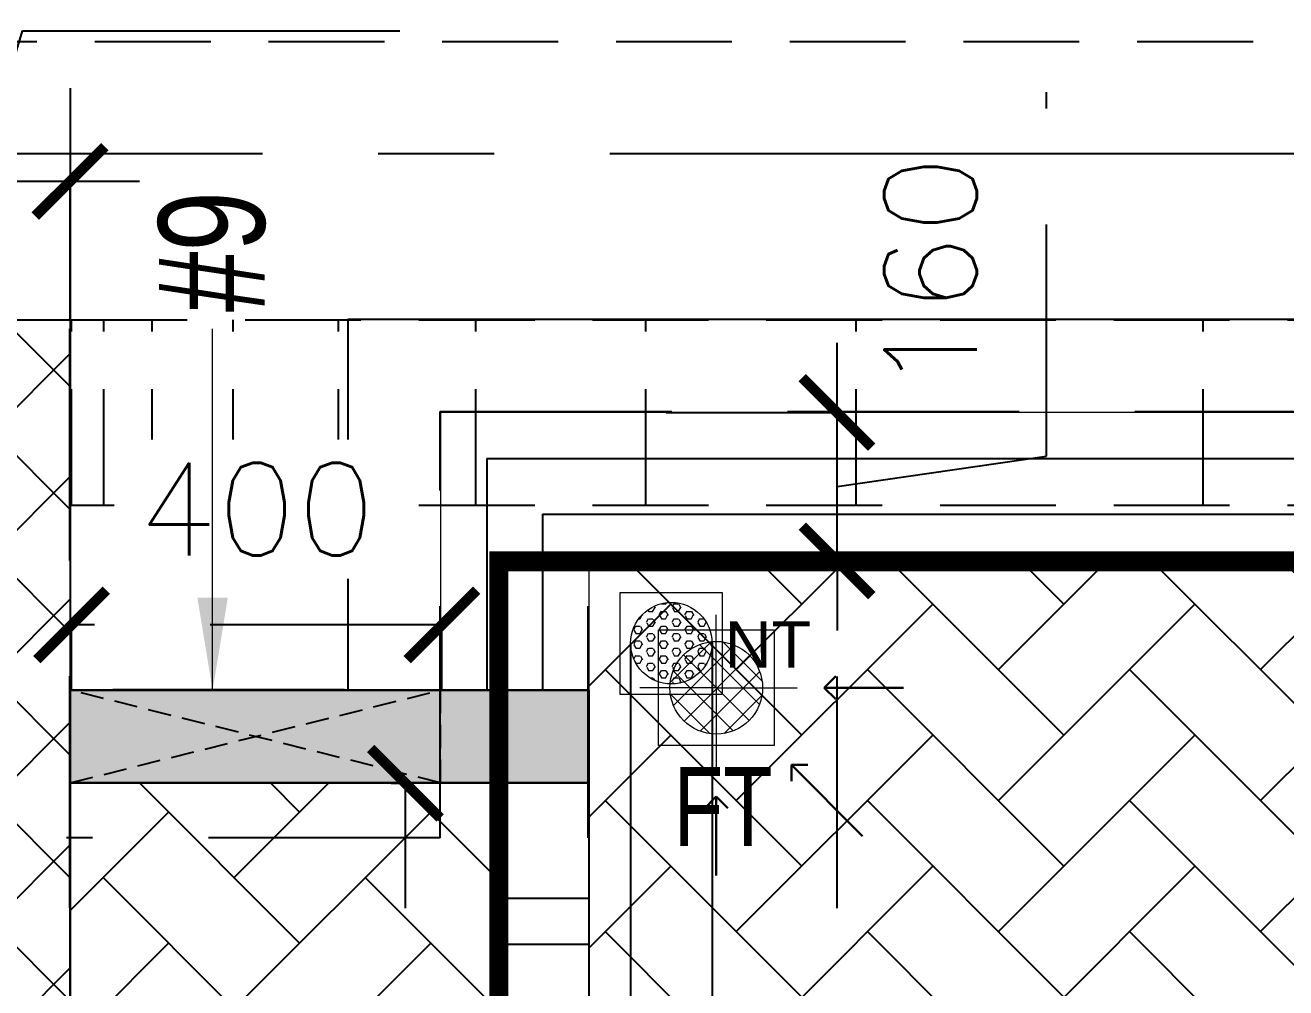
# Model space of a CAD drawing. Header units: millimetres. Extents: x 1135099 to 1230264, y -5736945 to -5695799.
# Drawn here: x 1186583 to 1187943, y -5708875 to -5707836 of the extents above; entities that cross this region are included whole.
import ezdxf

# ---------------------------------------------------------------- set-up
doc = ezdxf.new("R2010")
doc.units = ezdxf.units.MM
doc.header["$LTSCALE"] = 1000
doc.header["$MEASUREMENT"] = 0
for name, pattern in [('$0$AUDIT_D_120904163729-0', [0]), ('$0$HIDDEN', [0.375, 0.25, -0.125]), ('3BHK-A$0$AUDIT_D_120904163729-0', [0]), ('3BHK-A$0$HIDDEN', [0.375, 0.25, -0.125]), ('AUDIT_D_120904163729-0', [0]), ('T8(T9 IS SIMILAR) - 1st FLOOR ELEVATION$0$AUDIT_D_120904163729-0', [0]), ('T8(T9 IS SIMILAR) - 1st FLOOR ELEVATION$0$HIDDEN', [0.375, 0.25, -0.125]), ('T8(T9 IS SIMILAR) - DIMENSION & TEXTING$0$HIDDEN', [0.375, 0.25, -0.125]), ('T8(T9 IS SIMILAR) - DIMENSION & TEXTING$1$AUDIT_D_120904163729-0', [0]), ('T8(T9 IS SIMILAR) - TYPICAL FLOOR ELEVATION$1$AUDIT_D_120904163729-0', [0]), ('T8(T9 IS SIMILAR) - TYPICAL FLOOR ELEVATION$1$HIDDEN', [0.375, 0.25, -0.125]), ('T8(T9 IS SIMILAR)$0$$0$HIDDEN', [0.375, 0.25, -0.125]), ('T8_REFUGE COLUMNS$0$CENTER2', [1.125, 0.75, -0.125, 0.125, -0.125])]:
    doc.linetypes.add(name, pattern=pattern)
doc.layers.get('0').update_dxf_attribs({"linetype": 'AUDIT_D_120904163729-0'})
for name, color, linetype in [('$0$A-DIM', 1, '$0$AUDIT_D_120904163729-0'), ('3BHK-A$0$$1$CUT-OUT', 49, 'Continuous'), ('3BHK-A$0$A-DECK SUNK 125', 8, 'Continuous'), ('3BHK-A$0$A-Elev Feature-Chajja', 13, 'Continuous'), ('3BHK-A$0$A-HATCH -160', 251, '3BHK-A$0$AUDIT_D_120904163729-0'), ('3BHK-A$0$CUT-OUT', 49, 'Continuous'), ('3BHK-A$0$ELE 1', 1, 'Continuous'), ('T8(T9 IS SIMILAR) - 1st FLOOR ELEVATION$0$A-WALL-FEATURES', 110, 'T8(T9 IS SIMILAR) - 1st FLOOR ELEVATION$0$AUDIT_D_120904163729-0'), ('T8(T9 IS SIMILAR) - DIMENSION & TEXTING$0$A-DIMENSIONS', 2, 'T8(T9 IS SIMILAR) - DIMENSION & TEXTING$0$HIDDEN'), ('T8(T9 IS SIMILAR) - DIMENSION & TEXTING$0$A-PLUMBING', 7, 'T8(T9 IS SIMILAR) - DIMENSION & TEXTING$1$AUDIT_D_120904163729-0'), ('T8(T9 IS SIMILAR) - DIMENSION & TEXTING$0$U-TI-NT', 7, 'Continuous'), ('T8(T9 IS SIMILAR) - DIMENSION & TEXTING$0$U-TI-TEXT', 7, 'Continuous'), ('T8(T9 IS SIMILAR) - TYPICAL FLOOR ELEVATION$1$A-DIM', 1, 'T8(T9 IS SIMILAR) - TYPICAL FLOOR ELEVATION$1$AUDIT_D_120904163729-0'), ('T8(T9 IS SIMILAR) - TYPICAL FLOOR ELEVATION$1$A-WALL HATCH', 252, 'T8(T9 IS SIMILAR) - TYPICAL FLOOR ELEVATION$1$AUDIT_D_120904163729-0'), ('T8(T9 IS SIMILAR) - TYPICAL FLOOR ELEVATION$1$A-WALL-FEATURES', 6, 'T8(T9 IS SIMILAR) - TYPICAL FLOOR ELEVATION$1$AUDIT_D_120904163729-0'), ('T8(T9 IS SIMILAR)$0$S-BEAM', 20, 'T8(T9 IS SIMILAR)$0$$0$HIDDEN'), ('T8_REFUGE COLUMNS$0$A-CENTERLINE', 193, 'T8_REFUGE COLUMNS$0$CENTER2'), ('T8_TYPICAL COLUMNS$0$A-RCC COLS', 3, 'Continuous')]:
    doc.layers.add(name, color=color, linetype=linetype)
for name, color, linetype, lineweight in [('3BHK-A$0$a-TOI-fixtures', 251, 'Continuous', 0), ('3BHK-A$0$A-WALL- 160', 6, 'Continuous', 30), ('3BHK-A$0$D&W', 8, 'Continuous', 25), ('3BHK-A$0$Ele', 8, 'Continuous', 15), ('T8(T9 IS SIMILAR) - DIMENSION & TEXTING$1$a-Text', 4, 'Continuous', 0), ('T8(T9 IS SIMILAR) - DIMENSION & TEXTING$1$R0-18-10-2014-T1-1st Podium Floor Plan$0$Text', 2, 'Continuous', 0), ('T8(T9 IS SIMILAR)$0$D&W', 8, 'Continuous', 25)]:
    doc.layers.add(name, color=color, linetype=linetype, lineweight=lineweight)
doc.layers.add('A-RERA CARPET AREA', color=30, linetype='Continuous', plot=False)
doc.layers.add('T8(T9 IS SIMILAR) - DIMENSION & TEXTING$0$U-IPD-75mm RWP PIPE', color=7, linetype='Continuous', true_color=0x2a00ff)
doc.styles.add('$4$Romans 1', font='romans.shx', dxfattribs={"height": 100})
doc.styles.add('3BHK-A$0$Romans 1', font='romans.shx', dxfattribs={"height": 100})
doc.styles.add('T8(T9 IS SIMILAR) - DIMENSION & TEXTING$0$arial', font='sanss___.ttf')
doc.styles.add('T8(T9 IS SIMILAR) - DIMENSION & TEXTING$0$Romans 1', font='romans.shx', dxfattribs={"height": 100})
doc.styles.add('T8(T9 IS SIMILAR) - DIMENSION & TEXTING$1$ARIAL ARROW', font='swisscl.ttf')
doc.styles.add('T8(T9 IS SIMILAR) - DIMENSION & TEXTING$1$Tahoma', font='tahoma.ttf')
doc.styles.add('T8(T9 IS SIMILAR) - TYPICAL FLOOR ELEVATION$1$Romans 1', font='romans.shx', dxfattribs={"height": 100})
doc.dimstyles.new('$1$ALPINE S', dxfattribs={"dimscale": 0, "dimtxt": 100, "dimasz": 75, "dimexe": 0, "dimexo": 0, "dimgap": 75, "dimtad": 1, "dimdec": 0, "dimzin": 0, "dimdsep": 46, "dimtxsty": '$4$Romans 1', "dimblk": '$4$_ArchTick', "dimcen": 0.09, "dimclrd": 256, "dimclre": 256, "dimclrt": 7, "dimadec": 0, "dimazin": 0, "dimtfac": 1, "dimtdec": 0, "dimtofl": 0, "dimtmove": 1, "dimatfit": 0, "dimldrblk": '$1$_Open90', "dimfxl": 1, "dimtolj": 1, "dimtzin": 0, "dimarcsym": 0})
doc.dimstyles.new('3BHK-A$0$ALPINE S', dxfattribs={"dimscale": 0, "dimtxt": 100, "dimasz": 75, "dimexe": 0, "dimexo": 0, "dimgap": 75, "dimtad": 1, "dimdec": 0, "dimzin": 0, "dimdsep": 46, "dimtxsty": '3BHK-A$0$Romans 1', "dimblk": '3BHK-A$0$_ArchTick', "dimcen": 0.09, "dimclrd": 256, "dimclre": 256, "dimclrt": 7, "dimadec": 0, "dimazin": 0, "dimtfac": 1, "dimtdec": 0, "dimtofl": 0, "dimtmove": 1, "dimatfit": 0, "dimldrblk": '3BHK-A$0$_Open90', "dimfxl": 1, "dimtolj": 1, "dimtzin": 0, "dimarcsym": 0})
doc.dimstyles.new('T8(T9 IS SIMILAR) - DIMENSION & TEXTING$0$ALPINE S', dxfattribs={"dimscale": 0, "dimtxt": 100, "dimasz": 75, "dimexe": 0, "dimexo": 0, "dimgap": 75, "dimtad": 1, "dimdec": 0, "dimzin": 0, "dimdsep": 46, "dimtxsty": 'T8(T9 IS SIMILAR) - DIMENSION & TEXTING$0$Romans 1', "dimblk": 'T8(T9 IS SIMILAR) - DIMENSION & TEXTING$0$_ArchTick', "dimcen": 0.09, "dimclrd": 256, "dimclre": 256, "dimclrt": 7, "dimadec": 0, "dimazin": 0, "dimtfac": 1, "dimtdec": 0, "dimtofl": 0, "dimtmove": 1, "dimatfit": 0, "dimldrblk": 'T8(T9 IS SIMILAR) - DIMENSION & TEXTING$0$_Open90', "dimfxl": 1, "dimtolj": 1, "dimtzin": 0, "dimarcsym": 0})
doc.dimstyles.new('T8(T9 IS SIMILAR) - DIMENSION & TEXTING$1$SAMATA STD', dxfattribs={"dimtxt": 100, "dimasz": 50, "dimexe": 50, "dimexo": 50, "dimgap": 10, "dimtad": 0, "dimdec": 0, "dimrnd": 5, "dimzin": 0, "dimdsep": 46, "dimtxsty": 'T8(T9 IS SIMILAR) - DIMENSION & TEXTING$1$Tahoma', "dimblk": 'T8(T9 IS SIMILAR) - DIMENSION & TEXTING$1$_Origin2', "dimcen": -50, "dimdle": 50, "dimclrd": 7, "dimclre": 7, "dimclrt": 7, "dimadec": 0, "dimazin": 0, "dimtfac": 1, "dimtdec": 0, "dimtmove": 1, "dimatfit": 3, "dimfxl": 150, "dimtfill": 1, "dimtolj": 1, "dimtzin": 0, "dimlwd": -1, "dimlwe": -1, "dimarcsym": 0})
doc.dimstyles.new('T8(T9 IS SIMILAR) - TYPICAL FLOOR ELEVATION$1$ALPINE S', dxfattribs={"dimscale": 0, "dimtxt": 100, "dimasz": 75, "dimexe": 0, "dimexo": 0, "dimgap": 75, "dimtad": 1, "dimdec": 0, "dimzin": 0, "dimdsep": 46, "dimtxsty": 'T8(T9 IS SIMILAR) - TYPICAL FLOOR ELEVATION$1$Romans 1', "dimblk": 'T8(T9 IS SIMILAR) - TYPICAL FLOOR ELEVATION$1$_ArchTick', "dimcen": 0.09, "dimclrd": 256, "dimclre": 256, "dimclrt": 7, "dimadec": 0, "dimazin": 0, "dimtfac": 1, "dimtdec": 0, "dimtofl": 0, "dimtmove": 1, "dimatfit": 0, "dimldrblk": 'T8(T9 IS SIMILAR) - TYPICAL FLOOR ELEVATION$1$_Open90', "dimfxl": 1, "dimtolj": 1, "dimtzin": 0, "dimarcsym": 0})

# ---------------------------------------------------------------- blocks, each defined once
blk = doc.blocks.new('T8(T9 IS SIMILAR) - DIMENSION & TEXTING$0$_ArchTick')
at = {"color": 0, "linetype": 'ByBlock', "const_width": 0.15}
blk.add_lwpolyline([(-0.5, -0.5), (0.5, 0.5)], dxfattribs=at)
blk = doc.blocks.new('*D426')
at = {"layer": 'T8(T9 IS SIMILAR) - DIMENSION & TEXTING$0$A-DIMENSIONS', "linetype": 'T8(T9 IS SIMILAR) - DIMENSION & TEXTING$0$HIDDEN', "lineweight": -2, "transparency": 16777216}
for p, q in [((1187274.3, -5708414), (1187458.8, -5708414)), ((1187274.3, -5709913.9), (1187458.8, -5709913.9))]:
    blk.add_line(p, q, dxfattribs=at)
at = {"layer": 'T8(T9 IS SIMILAR) - DIMENSION & TEXTING$0$A-DIMENSIONS', "lineweight": -2, "transparency": 16777216}
blk.add_line((1187458.8, -5709913.9), (1187458.8, -5708414), dxfattribs=at)
at = {"layer": 'T8(T9 IS SIMILAR) - DIMENSION & TEXTING$0$A-DIMENSIONS', "linetype": 'ByBlock', "lineweight": -2, "transparency": 16777216, "xscale": 75, "yscale": 75, "zscale": 75}
for p, rotation in [((1187458.8, -5708414), 90), ((1187458.8, -5709913.9), 270)]:
    blk.add_blockref('T8(T9 IS SIMILAR) - DIMENSION & TEXTING$0$_ArchTick', p, dxfattribs=dict(at, rotation=rotation))
at = {"layer": 'T8(T9 IS SIMILAR) - DIMENSION & TEXTING$0$A-DIMENSIONS', "color": 7, "linetype": 'ByBlock', "transparency": 16777216, "insert": (1187333.8, -5709163.9), "char_height": 100, "attachment_point": 5, "rotation": 90, "style": 'T8(T9 IS SIMILAR) - DIMENSION & TEXTING$0$Romans 1'}
blk.add_mtext('\\A1;1500', dxfattribs=at)
blk = doc.blocks.new('T8(T9 IS SIMILAR) - DIMENSION & TEXTING$0$_Open90')
at = {"color": 0, "linetype": 'ByBlock', "lineweight": -2}
for p, q in [((-0.5, 0.5), (0, 0)), ((0, 0), (-1, 0)), ((0, 0), (-0.5, -0.5))]:
    blk.add_line(p, q, dxfattribs=at)
blk = doc.blocks.new('*D428')
at = {"layer": 'T8(T9 IS SIMILAR) - DIMENSION & TEXTING$0$A-DIMENSIONS', "linetype": 'T8(T9 IS SIMILAR) - DIMENSION & TEXTING$0$HIDDEN', "lineweight": -2, "transparency": 16777216}
for p, q in [((1186977.7, -5708654), (1186992.9, -5708654)), ((1186977.7, -5709913.9), (1186992.9, -5709913.9))]:
    blk.add_line(p, q, dxfattribs=at)
at = {"layer": 'T8(T9 IS SIMILAR) - DIMENSION & TEXTING$0$A-DIMENSIONS', "lineweight": -2, "transparency": 16777216}
blk.add_line((1186992.9, -5709913.9), (1186992.9, -5708654), dxfattribs=at)
at = {"layer": 'T8(T9 IS SIMILAR) - DIMENSION & TEXTING$0$A-DIMENSIONS', "linetype": 'ByBlock', "lineweight": -2, "transparency": 16777216, "xscale": 75, "yscale": 75, "zscale": 75}
for p, rotation in [((1186992.9, -5708654), 90), ((1186992.9, -5709913.9), 270)]:
    blk.add_blockref('T8(T9 IS SIMILAR) - DIMENSION & TEXTING$0$_ArchTick', p, dxfattribs=dict(at, rotation=rotation))
at = {"layer": 'T8(T9 IS SIMILAR) - DIMENSION & TEXTING$0$A-DIMENSIONS', "color": 7, "linetype": 'ByBlock', "transparency": 16777216, "insert": (1186867.9, -5709283.9), "char_height": 100, "attachment_point": 5, "rotation": 90, "style": 'T8(T9 IS SIMILAR) - DIMENSION & TEXTING$0$Romans 1'}
blk.add_mtext('\\A1;1260', dxfattribs=at)
blk = doc.blocks.new('T8(T9 IS SIMILAR) - DIMENSION & TEXTING$0$NT')
at = {"layer": 'T8(T9 IS SIMILAR) - DIMENSION & TEXTING$1$a-Text', "lineweight": 0, "ltscale": 0.001}
h = blk.add_hatch(dxfattribs=at)
h.set_pattern_fill('HEX', color=6, scale=2, angle=90, style=0)
h.set_pattern_definition([(90, (757.184838, 130.392763), (-0.009976283, -1e-14), [0.00575981, -0.01151962]), (210, (757.184838, 130.392763), (0.00498814, -0.008639714), [0.00575981, -0.01151962]), (150, (757.184838, 130.398523), (-0.00498814, -0.008639714), [0.00575981, -0.01151962])])
h.paths.add_polyline_path([(756.5957, 132.1504, -1), (756.5957, 132.2604, -1)])
at = {"layer": 'T8(T9 IS SIMILAR) - DIMENSION & TEXTING$1$a-Text', "color": 6, "lineweight": 0}
for p, q in [((756.5266, 132.137), (756.5266, 132.2745)), ((756.5266, 132.2745), (756.6641, 132.2745)), ((756.6641, 132.2745), (756.6641, 132.137)), ((756.6641, 132.137), (756.5266, 132.137))]:
    blk.add_line(p, q, dxfattribs=at)
blk.add_circle((756.5957, 132.2054), 0.055, dxfattribs=at)
blk = doc.blocks.new('T8(T9 IS SIMILAR) - DIMENSION & TEXTING$0$A$C77D62699')
at = {"layer": 'T8(T9 IS SIMILAR) - DIMENSION & TEXTING$0$U-IPD-75mm RWP PIPE', "linetype": 'ByBlock', "elevation": 0.3}
for points in [[(-20216.3, 5371.2), (-20216.3, 4086)], [(-20128.3, 5371.2), (-20128.3, 4086)]]:
    blk.add_lwpolyline(points, dxfattribs=at)
at = {"layer": 'T8(T9 IS SIMILAR) - DIMENSION & TEXTING$0$U-TI-NT', "color": 8, "lineweight": 0, "xscale": 800.000000005728, "yscale": 800.000000005728, "zscale": 800.000000005728, "rotation": 89.9994369982888}
blk.add_blockref('T8(T9 IS SIMILAR) - DIMENSION & TEXTING$0$NT', (85586.1, -599906.4, 0.3), dxfattribs=at)
at = {"layer": 'T8(T9 IS SIMILAR) - DIMENSION & TEXTING$0$U-TI-TEXT', "style": 'T8(T9 IS SIMILAR) - DIMENSION & TEXTING$0$arial'}
blk.add_text('NT', height=50, dxfattribs=at).set_placement((-20114.6, 5344.8, -0.4))
blk = doc.blocks.new('*D283')
at = {"layer": 'T8(T9 IS SIMILAR) - DIMENSION & TEXTING$0$A-DIMENSIONS', "linetype": 'T8(T9 IS SIMILAR) - DIMENSION & TEXTING$0$HIDDEN', "lineweight": -2, "transparency": 16777216}
for p, q in [((1186632.7, -5708553.7), (1186632.7, -5708483)), ((1187032.4, -5708553.7), (1187032.4, -5708483))]:
    blk.add_line(p, q, dxfattribs=at)
at = {"layer": 'T8(T9 IS SIMILAR) - DIMENSION & TEXTING$0$A-DIMENSIONS', "lineweight": -2, "transparency": 16777216}
blk.add_line((1187032.4, -5708483), (1186632.7, -5708483), dxfattribs=at)
at = {"layer": 'T8(T9 IS SIMILAR) - DIMENSION & TEXTING$0$A-DIMENSIONS', "linetype": 'ByBlock', "lineweight": -2, "transparency": 16777216, "xscale": 75, "yscale": 75, "zscale": 75, "rotation": 180}
blk.add_blockref('T8(T9 IS SIMILAR) - DIMENSION & TEXTING$0$_ArchTick', (1186632.7, -5708483), dxfattribs=at)
at = {"layer": 'T8(T9 IS SIMILAR) - DIMENSION & TEXTING$0$A-DIMENSIONS', "linetype": 'ByBlock', "lineweight": -2, "transparency": 16777216, "xscale": 75, "yscale": 75, "zscale": 75}
blk.add_blockref('T8(T9 IS SIMILAR) - DIMENSION & TEXTING$0$_ArchTick', (1187032.4, -5708483), dxfattribs=at)
at = {"layer": 'T8(T9 IS SIMILAR) - DIMENSION & TEXTING$0$A-DIMENSIONS', "color": 7, "linetype": 'ByBlock', "transparency": 16777216, "insert": (1186832.5, -5708358), "char_height": 100, "attachment_point": 5, "style": 'T8(T9 IS SIMILAR) - DIMENSION & TEXTING$0$Romans 1', "bg_fill": 3, "box_fill_scale": 1.25, "bg_fill_color": 256, "bg_fill_true_color": 13158600, "bg_fill_transparency": 0}
blk.add_mtext('\\A1;400', dxfattribs=at)
blk = doc.blocks.new('T8(T9 IS SIMILAR) - DIMENSION & TEXTING$1$_Origin2')
at = {"color": 0, "linetype": 'ByBlock', "lineweight": -2}
blk.add_line((-0.5, 0), (-1, 0), dxfattribs=at)
for radius in [0.5, 0.25]:
    blk.add_circle((0, 0), radius, dxfattribs=at)
blk = doc.blocks.new('*D263')
at = {"layer": 'T8(T9 IS SIMILAR) - DIMENSION & TEXTING$0$A-DIMENSIONS', "lineweight": -2, "transparency": 16777216}
for p, q in [((1187684.8, -5708300.8), (1187684.8, -5707907.9)), ((1187458.8, -5708253.7), (1187458.8, -5708178.7)), ((1187458.8, -5708414), (1187458.8, -5708253.7)), ((1187458.8, -5708333.8), (1187684.8, -5708300.8)), ((1187458.8, -5708414), (1187458.8, -5708489))]:
    blk.add_line(p, q, dxfattribs=at)
at = {"layer": 'T8(T9 IS SIMILAR) - DIMENSION & TEXTING$0$A-DIMENSIONS', "linetype": 'T8(T9 IS SIMILAR) - DIMENSION & TEXTING$0$HIDDEN', "lineweight": -2, "transparency": 16777216}
for p, q in [((1187274.3, -5708253.7), (1187458.8, -5708253.7)), ((1187274.3, -5708414), (1187458.8, -5708414))]:
    blk.add_line(p, q, dxfattribs=at)
at = {"layer": 'T8(T9 IS SIMILAR) - DIMENSION & TEXTING$0$A-DIMENSIONS', "linetype": 'ByBlock', "lineweight": -2, "transparency": 16777216, "xscale": 75, "yscale": 75, "zscale": 75}
for p, rotation in [((1187458.8, -5708253.7), 270), ((1187458.8, -5708414), 90)]:
    blk.add_blockref('T8(T9 IS SIMILAR) - DIMENSION & TEXTING$0$_ArchTick', p, dxfattribs=dict(at, rotation=rotation))
at = {"layer": 'T8(T9 IS SIMILAR) - DIMENSION & TEXTING$0$A-DIMENSIONS', "color": 7, "linetype": 'ByBlock', "transparency": 16777216, "insert": (1187559.8, -5708104.4), "char_height": 100, "attachment_point": 5, "rotation": 90, "style": 'T8(T9 IS SIMILAR) - DIMENSION & TEXTING$0$Romans 1'}
blk.add_mtext('\\A1;160', dxfattribs=at)
blk = doc.blocks.new('T8(T9 IS SIMILAR) - 1st FLOOR ELEVATION')
at = {"layer": 'T8(T9 IS SIMILAR) - 1st FLOOR ELEVATION$0$A-WALL-FEATURES', "color": 4, "linetype": 'T8(T9 IS SIMILAR) - 1st FLOOR ELEVATION$0$HIDDEN', "ltscale": 0.5}
for p, q in [((1186632.5, -5708353.8, -0.2), (1186632.5, -5708153.8, 0)), ((1186632.5, -5708153.8, 0), (1190032.6, -5708153.8, 0)), ((1186667.4, -5708353.8, -0.2), (1186667.4, -5708153.8, 0)), ((1186719.8, -5708353.8, -0.2), (1186719.8, -5708153.8, 0)), ((1186807.1, -5708353.8, -0.2), (1186807.1, -5708153.8, 0)), ((1186920.6, -5708353.8, -0.2), (1186920.6, -5708153.8, 0)), ((1187069, -5708353.8, -0.2), (1187069, -5708153.8, 0)), ((1187252.4, -5708353.8, -0.2), (1187252.4, -5708153.8, 0)), ((1187479.4, -5708353.8, -0.2), (1187479.4, -5708153.8, 0)), ((1187854, -5708353.8, -0.2), (1187854, -5708153.8, 0)), ((1186632.5, -5708353.8, 0), (1190032.6, -5708353.8, 0))]:
    blk.add_line(p, q, dxfattribs=at)
at = {"layer": 'T8(T9 IS SIMILAR) - 1st FLOOR ELEVATION$0$A-WALL-FEATURES', "color": 4, "linetype": 'T8(T9 IS SIMILAR) - 1st FLOOR ELEVATION$0$HIDDEN', "ltscale": 0.5, "elevation": 0}
blk.add_lwpolyline([(1190533, -5709227.6), (1190532.8, -5707853.8), (1186132.4, -5707853.8), (1186132.4, -5709298.6)], dxfattribs=at)
blk = doc.blocks.new('T8_REFUGE COLUMNS')
at = {"layer": 'T8_REFUGE COLUMNS$0$A-CENTERLINE'}
blk.add_line((1217215, -5707974.9), (1182156.9, -5707974.9), dxfattribs=at)
blk = doc.blocks.new('T8_TYPICAL COLUMNS')
at = {"layer": 'T8_TYPICAL COLUMNS$0$A-RCC COLS', "linetype": 'ByBlock'}
blk.add_blockref('T8_REFUGE COLUMNS', (0, 0), dxfattribs=at)
blk = doc.blocks.new('3BHK-A$0$_ArchTick')
at = {"color": 0, "linetype": 'ByBlock', "const_width": 0.15}
blk.add_lwpolyline([(-0.5, -0.5), (0.5, 0.5)], dxfattribs=at)
blk = doc.blocks.new('3BHK-A$0$_Open90')
at = {"color": 0, "linetype": 'ByBlock', "lineweight": -2}
for p, q in [((0, 0), (-1, 0)), ((-0.5, 0.5), (0, 0)), ((0, 0), (-0.5, -0.5))]:
    blk.add_line(p, q, dxfattribs=at)
blk = doc.blocks.new('T8(T9 IS SIMILAR) - TYPICAL FLOOR ELEVATION$1$_ArchTick')
at = {"color": 0, "linetype": 'ByBlock', "const_width": 0.15}
blk.add_lwpolyline([(-0.5, -0.5), (0.5, 0.5)], dxfattribs=at)
blk = doc.blocks.new('*D802')
at = {"layer": 'T8(T9 IS SIMILAR) - TYPICAL FLOOR ELEVATION$1$A-DIM', "lineweight": -2, "transparency": 16777216}
for p, q in [((1186532.4, -5708004.5), (1186581.1, -5707842)), ((1186581.1, -5707842), (1186988.3, -5707842)), ((1186432.4, -5708004.5), (1186357.4, -5708004.5)), ((1186432.4, -5708004.5), (1186632.4, -5708004.5)), ((1186632.4, -5708004.5), (1186707.4, -5708004.5))]:
    blk.add_line(p, q, dxfattribs=at)
at = {"layer": 'T8(T9 IS SIMILAR) - TYPICAL FLOOR ELEVATION$1$A-DIM', "linetype": 'T8(T9 IS SIMILAR) - TYPICAL FLOOR ELEVATION$1$HIDDEN', "lineweight": -2, "transparency": 16777216}
for p, q in [((1186432.4, -5708154), (1186432.4, -5708004.5)), ((1186632.4, -5708154), (1186632.4, -5708004.5))]:
    blk.add_line(p, q, dxfattribs=at)
at = {"layer": 'T8(T9 IS SIMILAR) - TYPICAL FLOOR ELEVATION$1$A-DIM', "linetype": 'ByBlock', "lineweight": -2, "transparency": 16777216, "xscale": 75, "yscale": 75, "zscale": 75}
blk.add_blockref('T8(T9 IS SIMILAR) - TYPICAL FLOOR ELEVATION$1$_ArchTick', (1186432.4, -5708004.5), dxfattribs=at)
at = {"layer": 'T8(T9 IS SIMILAR) - TYPICAL FLOOR ELEVATION$1$A-DIM', "linetype": 'ByBlock', "lineweight": -2, "transparency": 16777216, "xscale": 75, "yscale": 75, "zscale": 75, "rotation": 180}
blk.add_blockref('T8(T9 IS SIMILAR) - TYPICAL FLOOR ELEVATION$1$_ArchTick', (1186632.4, -5708004.5), dxfattribs=at)
at = {"layer": 'T8(T9 IS SIMILAR) - TYPICAL FLOOR ELEVATION$1$A-DIM', "color": 7, "linetype": 'ByBlock', "transparency": 16777216, "insert": (1186784.7, -5707717), "char_height": 100, "attachment_point": 5, "style": 'T8(T9 IS SIMILAR) - TYPICAL FLOOR ELEVATION$1$Romans 1', "bg_fill": 3, "box_fill_scale": 1.25, "bg_fill_color": 256, "bg_fill_true_color": 13158600, "bg_fill_transparency": 0}
blk.add_mtext('\\A1;200', dxfattribs=at)
blk = doc.blocks.new('T8(T9 IS SIMILAR) - TYPICAL FLOOR ELEVATION$1$_Open90')
at = {"color": 0, "linetype": 'ByBlock', "lineweight": -2}
for p, q in [((-0.5, 0.5), (0, 0)), ((0, 0), (-1, 0)), ((0, 0), (-0.5, -0.5))]:
    blk.add_line(p, q, dxfattribs=at)
blk = doc.blocks.new('$4$_ArchTick')
at = {"color": 0, "linetype": 'ByBlock', "const_width": 0.15}
blk.add_lwpolyline([(-0.5, -0.5), (0.5, 0.5)], dxfattribs=at)
blk = doc.blocks.new('*D136')
at = {"layer": '$0$A-DIM', "lineweight": -2, "transparency": 16777216}
for p, q in [((3336.3, 11747), (810.1, 11747)), ((3500.7, 11390), (3336.3, 11747)), ((5200.7, 11390), (1800.7, 11390))]:
    blk.add_line(p, q, dxfattribs=at)
at = {"layer": '$0$A-DIM', "linetype": '$0$HIDDEN', "lineweight": -2, "transparency": 16777216}
for p, q in [((1800.7, 10645.9), (1800.7, 11390)), ((5200.7, 10646.1), (5200.7, 11390))]:
    blk.add_line(p, q, dxfattribs=at)
at = {"layer": '$0$A-DIM', "linetype": 'ByBlock', "lineweight": -2, "transparency": 16777216, "xscale": 75, "yscale": 75, "zscale": 75, "rotation": 180}
blk.add_blockref('$4$_ArchTick', (1800.7, 11390), dxfattribs=at)
at = {"layer": '$0$A-DIM', "linetype": 'ByBlock', "lineweight": -2, "transparency": 16777216, "xscale": 75, "yscale": 75, "zscale": 75}
blk.add_blockref('$4$_ArchTick', (5200.7, 11390), dxfattribs=at)
at = {"layer": '$0$A-DIM', "color": 7, "linetype": 'ByBlock', "transparency": 16777216, "insert": (2073.2, 11881.6), "char_height": 100, "attachment_point": 5, "style": '$4$Romans 1'}
blk.add_mtext("\\A1;3400 ARCH PROFILE M' ABOVE", dxfattribs=at)
blk = doc.blocks.new('$1$_Open90')
at = {"color": 0, "linetype": 'ByBlock', "lineweight": -2}
for p, q in [((-0.5, 0.5), (0, 0)), ((0, 0), (-1, 0)), ((0, 0), (-0.5, -0.5))]:
    blk.add_line(p, q, dxfattribs=at)
blk = doc.blocks.new('T8(T9 IS SIMILAR) - DIMENSION & TEXTING')
at = {"layer": 'T8(T9 IS SIMILAR) - DIMENSION & TEXTING$0$A-PLUMBING', "linetype": 'ByBlock'}
blk.add_blockref('T8(T9 IS SIMILAR) - DIMENSION & TEXTING$0$A$C77D62699', (1207452.3, -5713874), dxfattribs=at)
at = {"layer": 'T8(T9 IS SIMILAR) - DIMENSION & TEXTING$1$R0-18-10-2014-T1-1st Podium Floor Plan$0$Text', "linetype": 'ByBlock', "style": 'T8(T9 IS SIMILAR) - DIMENSION & TEXTING$1$ARIAL ARROW'}
blk.add_text('#9', height=114.75, rotation=90, dxfattribs=at).set_placement((1186841.1, -5708145.6, 0))
blk.add_text('FT', height=85, dxfattribs=at).set_placement((1187282.7, -5708721.6))
at = {"layer": 'T8(T9 IS SIMILAR) - DIMENSION & TEXTING$0$A-DIMENSIONS', "linetype": 'ByBlock'}
dim = blk.add_linear_dim(base=(1187458.8, -5708253.7), p1=(1187274.3, -5708414, 0.5), p2=(1187274.3, -5708253.7, 0), angle=90, dimstyle='T8(T9 IS SIMILAR) - DIMENSION & TEXTING$0$ALPINE S', override={"dimscale": 1, "dimfxl": 5, "dimarcsym": 1}, dxfattribs=at)
dim.commit()
dim.dimension.update_dxf_attribs({"geometry": '*D263', "text_midpoint": (1187684.8, -5708225.8), "dimtype": 128})
dim = blk.add_linear_dim(base=(1186632.7, -5708483), p1=(1187032.4, -5708553.7, 0.6), p2=(1186632.7, -5708553.7), dimstyle='T8(T9 IS SIMILAR) - DIMENSION & TEXTING$0$ALPINE S', override={"dimscale": 1, "dimfxl": 5, "dimtfill": 1, "dimarcsym": 1}, dxfattribs=at)
dim.commit()
dim.dimension.update_dxf_attribs({"geometry": '*D283', "text_midpoint": (1186832.5, -5708483), "dimtype": 128})
for base, p1, p2, picture, middle in [((1187458.8, -5708414, 0.5), (1187274.3, -5709913.9, 0.5), (1187274.3, -5708414, 0.5), '*D426', (1187333.8, -5709163.9, 0.5)), ((1186992.9, -5708654, 0.5), (1186977.7, -5709913.9, 0.5), (1186977.7, -5708654), '*D428', (1186867.9, -5709283.9, 0.5))]:
    dim = blk.add_linear_dim(base=base, p1=p1, p2=p2, angle=90, dimstyle='T8(T9 IS SIMILAR) - DIMENSION & TEXTING$0$ALPINE S', override={"dimscale": 1, "dimfxl": 5, "dimarcsym": 1}, dxfattribs=at)
    dim.commit()
    dim.dimension.update_dxf_attribs({"geometry": picture, "text_midpoint": middle})
at = {"layer": 'T8(T9 IS SIMILAR) - DIMENSION & TEXTING$1$R0-18-10-2014-T1-1st Podium Floor Plan$0$Text'}
blk.add_leader([(1186784.9, -5708553.7), (1186784.8, -5708254.5), (1186784.9, -5708163.5)], dimstyle='T8(T9 IS SIMILAR) - DIMENSION & TEXTING$1$SAMATA STD', override={"dimscale": 1, "dimasz": 100, "dimclrd": 2, "dimfxlon": 1, "dimarcsym": 1}, dxfattribs=at)
blk = doc.blocks.new('3BHK-A$0$A$C1DA736AB')
at = {"layer": '3BHK-A$0$a-TOI-fixtures', "linetype": 'ByBlock'}
for points in [[(117, 0.4, 0), (202.3, 0.4, 0)], [(81.7, -82.8, 0), (158.2, -159.9, 0)], [(0.4, -117, 0), (0.4, -202.3, 0)]]:
    blk.add_leader(points, dimstyle='3BHK-A$0$ALPINE S', override={"dimscale": 1, "dimasz": 25, "dimtad": 0, "dimfxl": 5, "dimtfill": 1, "dimarcsym": 1}, dxfattribs=at)
blk = doc.blocks.new('3BHK-A$0$Type-A-First Floor Plan-bottom-up$0$FLOOR TRAP-flat-6')
at = {"layer": '3BHK-A$0$a-TOI-fixtures'}
h = blk.add_hatch(dxfattribs=at)
h.set_pattern_fill('ACET-2D-_USER', color=256, scale=20, angle=45, style=0, double=1, pattern_type=0)
h.set_pattern_definition([(45, (-789896.981, 5385770.066), (-14.142135624, 14.142135624), []), (135, (-789896.981, 5385770.066), (-14.142135624, -14.142135624), [])])
edge = h.paths.add_edge_path()
edge.add_arc((150, 150), 50, 0, 360)
for q in [(150, 228.6), (67.6, 150), (237.4, 150), (150, 63.6)]:
    blk.add_line((150, 150), q, dxfattribs=at)
blk.add_lwpolyline([(87.5, 212.5), (212.5, 212.5), (212.5, 87.5), (87.5, 87.5)], close=True, dxfattribs=at)
blk.add_circle((150, 150), 50, dxfattribs=at)
at = {"layer": '3BHK-A$0$A-WALL- 160', "linetype": 'ByBlock'}
blk.add_blockref('3BHK-A$0$A$C1DA736AB', (149.6, 149.6, 0), dxfattribs=at)
blk = doc.blocks.new('3BHK-A')
at = {"layer": '3BHK-A$0$A-DECK SUNK 125'}
h = blk.add_hatch(dxfattribs=at)
h.set_pattern_fill('AR-HBONE', color=256, scale=25)
h.set_pattern_definition([(45, (25997.86, -10382.14), (1e-14, 141.4213562), [300, -100]), (135, (26068.57, -10311.43), (1e-14, 141.4213562), [300, -100])])
h.paths.add_polyline_path([(1187192.4, -5708413.7), (1189472.4, -5708413.6), (1189472.4, -5708714), (1190032.4, -5708714), (1190032.4, -5709913.5), (1187192.3, -5709913.5)])
h = blk.add_hatch(dxfattribs=at)
h.set_pattern_fill('AR-HBONE', color=256, scale=25)
edge = h.paths.add_edge_path(flags=17)
edge.add_arc((1186782.7, -5709763.7), 13, 0, 360)
h.paths.add_polyline_path([(1187092.7, -5709913.7), (1186832.7, -5709913.7), (1186832.7, -5709713.7), (1186632.7, -5709713.7), (1186632.7, -5708653.7), (1187092.7, -5708653.7)])
at = {"layer": '3BHK-A$0$A-HATCH -160', "linetype": 'ByBlock'}
h = blk.add_hatch(dxfattribs=at)
h.set_pattern_fill('ZIGZAG', color=256, scale=250)
h.set_pattern_definition([(9e-15, (1e-08, 0), (31.25, 31.25), [31.25, -31.25]), (90, (31.25, 0), (-31.25, 31.25), [31.25, -31.25])])
h.paths.add_polyline_path([(1185182.8, -5714749.5), (1186532.7, -5714749.5), (1186532.7, -5714149.5), (1186632.7, -5714149.5), (1186632.7, -5714749.5), (1188712.7, -5714749.5), (1188712.7, -5714049.5), (1189032.5, -5714049.5), (1189032.5, -5714149.5), (1188812.7, -5714149.5), (1188812.7, -5715449.5), (1189032.5, -5715449.5), (1189032.5, -5715549.5), (1188712.7, -5715549.5), (1188712.7, -5714849.5), (1186632.7, -5714849.5), (1186632.7, -5715664.5), (1186532.7, -5715664.5), (1186532.7, -5714849.5), (1185182.8, -5714849.5)])
h.paths.add_polyline_path([(1185182.8, -5713249.5), (1185782.7, -5713249.5), (1185782.7, -5713149.5), (1185182.8, -5713149.5)])
h.paths.add_polyline_path([(1186532.7, -5710699.5), (1186632.7, -5710699.5), (1186632.7, -5713249.5), (1186532.7, -5713249.5)])
h.paths.add_polyline_path([(1186532.7, -5717399.5), (1186632.7, -5717399.5), (1186632.7, -5716414.5), (1186532.7, -5716414.5)])
h.paths.add_polyline_path([(1194902.2, -5715375), (1194082.3, -5715375), (1194082.3, -5715475), (1194902.2, -5715475)])
h.paths.add_polyline_path([(1195782.2, -5715375), (1196682.2, -5715375), (1196682.2, -5715475), (1195782.2, -5715475)])
h.paths.add_polyline_path([(1194132.5, -5714149.9), (1196532.4, -5714149.9), (1196532.4, -5714049.9), (1194132.5, -5714049.9)])
h.paths.add_polyline_path([(1197432.4, -5711800.2), (1197532.4, -5711800.2), (1197532.4, -5714149.9), (1197432.4, -5714149.9)])
h.paths.add_polyline_path([(1198282.4, -5714149.9), (1198958.7, -5714149.9), (1198958.7, -5714049.9), (1198282.4, -5714049.9)])
h.paths.add_polyline_path([(1196871.9, -5720208.6), (1196082.2, -5720209.7), (1196082.3, -5720109.7), (1196082.2, -5720109.7), (1196182.2, -5720109.7), (1196871.9, -5720108.6)])
h.paths.add_polyline_path([(1193397.2, -5709939.9), (1193882.3, -5709939.6), (1193882.3, -5710040.1), (1193397.3, -5710040.1)])
h.paths.add_polyline_path([(1186632.7, -5708554.7), (1187192.3, -5708554.8), (1187192.3, -5708654.7), (1186632.7, -5708654.7)])
h.paths.add_polyline_path([(1194182.3, -5715724), (1194082.3, -5715724), (1194082.3, -5715474), (1194182.3, -5715474)])
at = {"color": 5, "linetype": '3BHK-A$0$HIDDEN', "ltscale": 0.1}
for p, q in [((1187032.4, -5708653.7, 0.6), (1186632.7, -5708553.7, 0.6)), ((1186632.7, -5708653.7), (1187032.4, -5708553.7, 0.6))]:
    blk.add_line(p, q, dxfattribs=at)
at = {"color": 5, "linetype": '3BHK-A$0$HIDDEN', "ltscale": 0.1, "elevation": 0.6}
blk.add_lwpolyline([(1187032.4, -5708553.7), (1186632.7, -5708553.7), (1186632.7, -5708653.7), (1187032.4, -5708653.7)], close=True, dxfattribs=at)
at = {"layer": '3BHK-A$0$$1$CUT-OUT', "elevation": 0}
blk.add_lwpolyline([(1187192.3, -5708653.7), (1187192.3, -5709913.7), (1187092.3, -5709913.6), (1187092.4, -5708653.7)], close=True, dxfattribs=at)
blk.add_lwpolyline([(1187092.3, -5709913.7), (1187092.4, -5708653.7)], dxfattribs=at)
at = {"layer": '3BHK-A$0$A-Elev Feature-Chajja', "color": 4, "elevation": 0}
blk.add_lwpolyline([(1187192.3, -5708828.1), (1187092.3, -5708828.1), (1187092.3, -5708778.1), (1187192.3, -5708778.1)], close=True, dxfattribs=at)
at = {"layer": '3BHK-A$0$A-WALL- 160', "linetype": 'ByBlock'}
blk.add_lwpolyline([(1186632.7, -5708553.6), (1187192.3, -5708553.7), (1187192.3, -5708653.7), (1186632.7, -5708653.7)], close=True, dxfattribs=at)
at = {"layer": '3BHK-A$0$CUT-OUT'}
blk.add_lwpolyline([(1187092.7, -5709913.7), (1186824.7, -5709913.7), (1186824.7, -5709713.7), (1186632.7, -5709713.7), (1186632.7, -5708653.7), (1187092.7, -5708653.7)], close=True, dxfattribs=at)
at = {"layer": '3BHK-A$0$D&W', "linetype": 'ByBlock'}
blk.add_line((1187192.4, -5708413.7, 0), (1189472.4, -5708413.7, 0), dxfattribs=at)
at = {"layer": '3BHK-A$0$Ele'}
for p, q in [((1187032.4, -5708253.7, 0), (1189632.4, -5708253.7, 0)), ((1187032.4, -5708253.7, 0), (1187032.4, -5708553.7, 0.6)), ((1187192.4, -5708413.7, 0), (1189472.4, -5708413.7, 0)), ((1187192.4, -5708413.7, 0), (1187192.4, -5708589.5, 0.6))]:
    blk.add_line(p, q, dxfattribs=at)
at = {"layer": '3BHK-A$0$ELE 1'}
for p, q in [((1187082.4, -5708303.7, 0), (1189582.4, -5708303.7, 0)), ((1187082.4, -5708303.7, 0), (1187082.4, -5708553.5, 0.6)), ((1187142.4, -5708363.7, 0), (1189522.4, -5708363.7, 0)), ((1187142.4, -5708363.7, 0), (1187142.4, -5708553.5, 0.6))]:
    blk.add_line(p, q, dxfattribs=at)
at = {"layer": '3BHK-A$0$a-TOI-fixtures', "extrusion": (0, 0, -1), "xscale": -1, "zscale": -1}
blk.add_blockref('3BHK-A$0$Type-A-First Floor Plan-bottom-up$0$FLOOR TRAP-flat-6', (-1187179.9, -5708701.1), dxfattribs=at)
blk = doc.blocks.new('T8(T9 IS SIMILAR) - TYPICAL FLOOR ELEVATION')
at = {"layer": 'T8(T9 IS SIMILAR) - TYPICAL FLOOR ELEVATION$1$A-WALL HATCH', "linetype": 'ByBlock'}
h = blk.add_hatch(dxfattribs=at)
h.set_pattern_fill('ANSI37', color=256, scale=750)
h.set_pattern_definition([(45, (-0.1, -0.21), (-66.2912607, 66.2912607), []), (135, (-0.1, -0.21), (-66.2912607, -66.2912607), [])])
h.paths.add_polyline_path([(1186632.3, -5709913.9), (1186432.3, -5709913.9), (1186432.3, -5708154.2), (1186632.3, -5708154.2)])
h.paths.add_polyline_path([(1190032.3, -5708154), (1190232.6, -5708154), (1190232.6, -5709913.7), (1190032.3, -5709913.7)])
h.paths.add_polyline_path([(1202792.3, -5700405.8), (1202592.3, -5700405.8), (1202592.3, -5701090.3), (1202792.3, -5701090.3)])
h.paths.add_polyline_path([(1209952.2, -5700405.8), (1209752.2, -5700405.8), (1209752.2, -5701092), (1209952.2, -5701092)])
h.paths.add_polyline_path([(1222512.1, -5708154), (1222311.7, -5708154), (1222311.7, -5709913.7), (1222512.1, -5709913.7)])
h.paths.add_polyline_path([(1225912.1, -5709913.9), (1226112.1, -5709913.9), (1226112.1, -5708154.2), (1225912.1, -5708154.2)])
h.paths.add_polyline_path([(1209852.3, -5729369.1), (1210052.3, -5729369.1), (1210052.3, -5728684.2), (1209852.3, -5728684.2)])
h.paths.add_polyline_path([(1202692.1, -5729369.1), (1202492, -5729369.1), (1202492, -5728684.2), (1202692.1, -5728684.2)])
at = {"layer": 'T8(T9 IS SIMILAR) - TYPICAL FLOOR ELEVATION$1$A-WALL-FEATURES', "linetype": 'ByBlock'}
blk.add_lwpolyline([(1186632.4, -5709913.7), (1186432.4, -5709913.7), (1186432.4, -5708154), (1186632.4, -5708154)], close=True, dxfattribs=at)
blk.add_lwpolyline([(1189732.4, -5708554), (1189732.4, -5708153.6), (1186932.4, -5708153.6), (1186932.4, -5708553.9)], dxfattribs=at)
at = {"layer": 'T8(T9 IS SIMILAR) - TYPICAL FLOOR ELEVATION$1$A-DIM', "linetype": 'ByBlock'}
dim = blk.add_linear_dim(base=(1186632.4, -5708004.5), p1=(1186432.4, -5708154), p2=(1186632.4, -5708154), dimstyle='T8(T9 IS SIMILAR) - TYPICAL FLOOR ELEVATION$1$ALPINE S', override={"dimscale": 1, "dimfxl": 5, "dimtfill": 1, "dimarcsym": 1}, dxfattribs=at)
dim.commit()
dim.dimension.update_dxf_attribs({"geometry": '*D802', "text_midpoint": (1186656.1, -5707717)})
blk = doc.blocks.new('T8(T9 IS SIMILAR)')
at = {"layer": 'T8(T9 IS SIMILAR)$0$D&W', "linetype": 'ByBlock'}
blk.add_blockref('3BHK-A', (0, 0), dxfattribs=at)
blk.add_blockref('T8(T9 IS SIMILAR) - TYPICAL FLOOR ELEVATION', (0, 0), dxfattribs=at)
at = {"layer": 'T8(T9 IS SIMILAR)$0$S-BEAM'}
for p, q in [((1186432.6, -5708154, 0.1), (1186632.1, -5708154, 0.1)), ((1186632.1, -5709913.7, -0.2), (1186632.1, -5708154, 0.1)), ((1186928.5, -5708553.2, 1.6), (1186632.1, -5708553.2, 2.3)), ((1186928.5, -5708553.2, 1.6), (1187031.8, -5708553.2, 2.3)), ((1187031.8, -5708713.2, 2.3), (1187031.8, -5708553.2, 2.3)), ((1187031.8, -5708713.2, 2.3), (1186628.5, -5708713.2, 1.7))]:
    blk.add_line(p, q, dxfattribs=at)
at = {"layer": 'T8(T9 IS SIMILAR)$0$S-BEAM', "elevation": 2.3}
for points in [[(1187031.8, -5708713.2), (1187031.8, -5708252.9), (1189631.8, -5708252.9), (1189631.8, -5708555.6), (1190031.8, -5708555.7)], [(1187191.8, -5708713.2), (1187191.8, -5708412.9), (1189471.8, -5708412.9), (1189471.8, -5708714.3), (1190031.8, -5708714.4)]]:
    blk.add_lwpolyline(points, dxfattribs=at)
at = {"layer": 'T8(T9 IS SIMILAR)$0$D&W', "linetype": 'ByBlock'}
blk.add_blockref('T8_TYPICAL COLUMNS', (0, 0), dxfattribs=at)
blk = doc.blocks.new('2ndflproj')
at = {"layer": '$0$A-DIM', "linetype": 'ByBlock'}
dim = blk.add_linear_dim(base=(1800.7, 11390), p1=(5200.7, 10646.1), p2=(1800.7, 10645.9, 0.4), angle=180, text="<> ARCH PROFILE M' ABOVE", dimstyle='$1$ALPINE S', override={"dimscale": 1, "dimfxl": 5, "dimarcsym": 1}, dxfattribs=at)
dim.commit()
dim.dimension.update_dxf_attribs({"geometry": '*D136', "text_midpoint": (3261.3, 11747), "dimtype": 128})

msp = doc.modelspace()

# ---------------------------------------------------------------- linework, layer by layer
at = {"layer": 'A-RERA CARPET AREA', "const_width": 20}
for points, elevation in [([(1189673.1, -5708413.8), (1187093.7, -5708413.8), (1187093.7, -5709913.3), (1189673.1, -5709913.3)], 1.9), ([(1189673.5, -5708415.2), (1187094.1, -5708415.2), (1187094.1, -5709914.7), (1189673.5, -5709914.7)], 0.8)]:
    msp.add_lwpolyline(points, close=True, dxfattribs=dict(at, elevation=elevation))

# ---------------------------------------------------------------- block references
at = {"linetype": 'ByBlock'}
msp.add_blockref('T8(T9 IS SIMILAR) - 1st FLOOR ELEVATION', (0, 0), dxfattribs=at)

# ---------------------------------------------------------------- next in the draw order: block references
msp.add_blockref('T8(T9 IS SIMILAR)', (-1.4, 0.2, -0.6), dxfattribs=at)

# ---------------------------------------------------------------- next in the draw order: block references
msp.add_blockref('T8(T9 IS SIMILAR) - DIMENSION & TEXTING', (0, 0), dxfattribs=at)

# ---------------------------------------------------------------- next in the draw order: block references
msp.add_blockref('2ndflproj', (1184830.7, -5718799.7, -0.6), dxfattribs=at)

doc.saveas('drawing.dxf')
